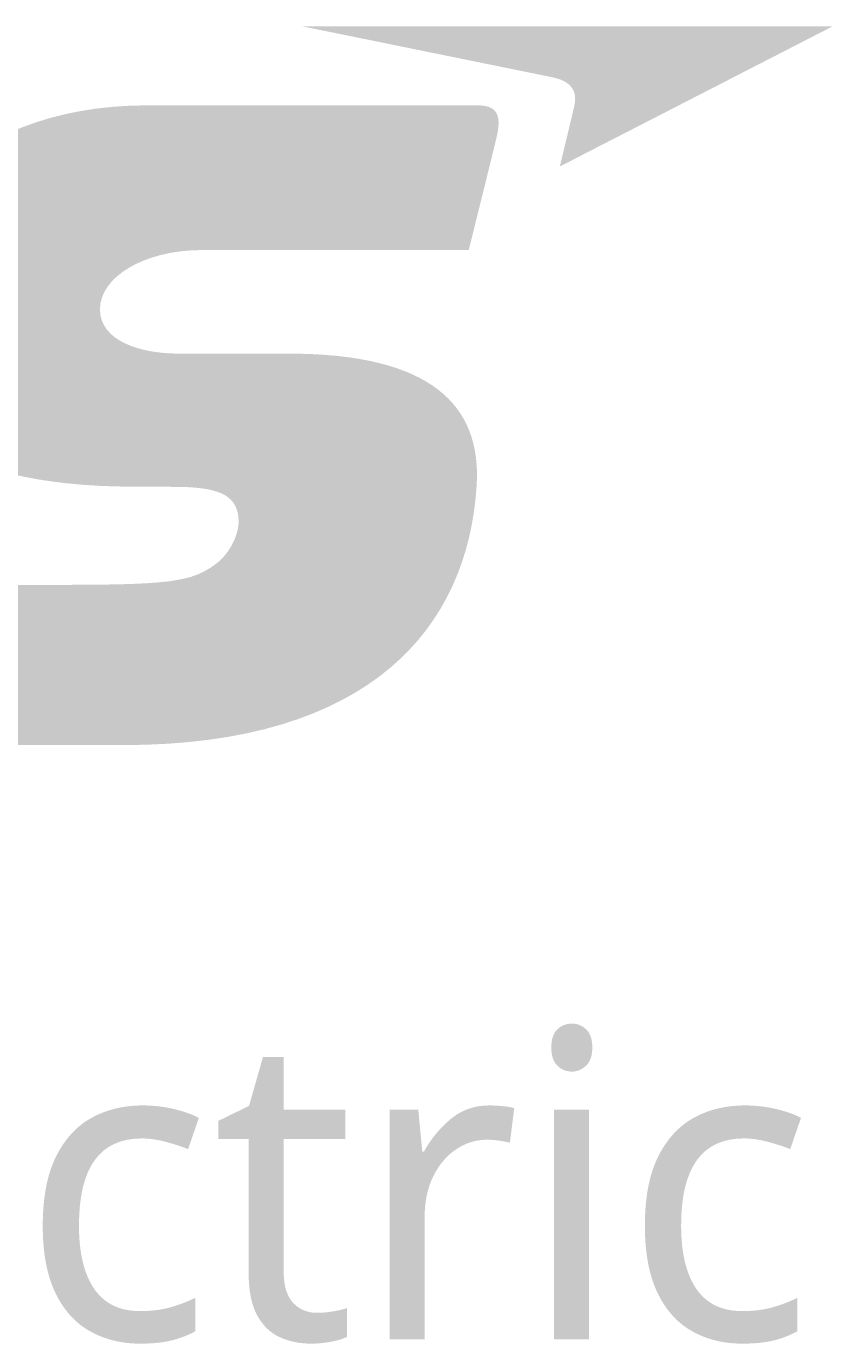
# Model space of a CAD drawing. Header units: millimetres. Extents: x 3355 to 129505, y 4600 to 34300.
# Drawn here: x 84400 to 85323, y 31233 to 32740 of the extents above; entities that cross this region are included whole.
import ezdxf
from ezdxf.enums import TextEntityAlignment as Align

# ---------------------------------------------------------------- set-up
doc = ezdxf.new("R2010")
doc.units = ezdxf.units.MM
doc.header["$LTSCALE"] = 800
doc.linetypes.add('CEN', pattern=[62, 60, -1, 0, -1])
for name, color, linetype in [('Layer 1', 7, 'Continuous'), ('XR-SHEET-TEXT', 3, 'Continuous'), ('XREF', 7, 'CEN')]:
    doc.layers.add(name, color=color, linetype=linetype)
doc.styles.add('맑은고딕', font='malgun.ttf')

# ---------------------------------------------------------------- blocks, each defined once
blk = doc.blocks.new('block 3')
at = {"true_color": 0xfa002d}
h = blk.add_hatch(color=240, dxfattribs=at)
h.dxf.hatch_style = 1
h.paths.add_polyline_path([(78.502, -138.227), (78.548, -138.204), (78.593, -138.181), (78.638, -138.158), (78.683, -138.135), (78.727, -138.112), (78.77, -138.09), (78.813, -138.068), (78.855, -138.046), (78.897, -138.025), (78.938, -138.004), (78.979, -137.983), (79.019, -137.962), (79.059, -137.942), (79.098, -137.922), (79.136, -137.902), (79.174, -137.883), (79.211, -137.863), (79.248, -137.845), (79.284, -137.826), (79.32, -137.808), (79.355, -137.79), (79.389, -137.772), (79.422, -137.755), (79.455, -137.738), (79.488, -137.721), (79.52, -137.705), (79.551, -137.689), (79.581, -137.674), (79.611, -137.658), (79.64, -137.643), (79.668, -137.629), (79.696, -137.615), (79.723, -137.601), (79.749, -137.587), (79.774, -137.574), (79.799, -137.562), (79.823, -137.549), (79.846, -137.537), (79.869, -137.526), (79.891, -137.515), (79.912, -137.504), (79.932, -137.493), (79.952, -137.483), (79.97, -137.474), (79.988, -137.465), (80.005, -137.456), (80.021, -137.447), (80.037, -137.439), (80.052, -137.432), (80.065, -137.425), (80.072, -137.421), (80.078, -137.418), (80.085, -137.415), (80.168, -137.372), (80.168, -137.372), (80.167, -137.372), (80.166, -137.372), (80.164, -137.372), (80.162, -137.372), (80.16, -137.372), (80.157, -137.372), (80.153, -137.372), (80.15, -137.372), (80.145, -137.372), (80.141, -137.372), (80.135, -137.372), (80.13, -137.372), (80.124, -137.372), (80.117, -137.372), (80.11, -137.372), (80.103, -137.372), (80.095, -137.372), (80.087, -137.372), (80.078, -137.372), (80.069, -137.372), (80.06, -137.372), (80.05, -137.372), (80.039, -137.372), (80.029, -137.372), (80.017, -137.372), (80.006, -137.372), (79.994, -137.372), (79.981, -137.372), (79.969, -137.372), (79.955, -137.372), (79.942, -137.372), (79.928, -137.372), (79.913, -137.372), (79.898, -137.372), (79.883, -137.372), (79.868, -137.372), (79.851, -137.372), (79.835, -137.372), (79.818, -137.372), (79.801, -137.372), (79.783, -137.372), (79.765, -137.372), (79.747, -137.372), (79.728, -137.372), (79.709, -137.372), (79.69, -137.372), (79.67, -137.372), (79.65, -137.372), (79.629, -137.372), (79.608, -137.372), (79.587, -137.372), (79.565, -137.372), (79.543, -137.372), (79.52, -137.372), (79.498, -137.372), (79.474, -137.372), (79.451, -137.372), (79.427, -137.372), (79.403, -137.372), (79.378, -137.372), (79.353, -137.372), (79.328, -137.372), (79.302, -137.372), (79.276, -137.372), (79.25, -137.372), (79.223, -137.372), (79.196, -137.372), (79.169, -137.372), (79.141, -137.372), (79.113, -137.372), (79.085, -137.372), (79.056, -137.372), (79.027, -137.372), (78.997, -137.372), (78.968, -137.372), (78.938, -137.372), (78.907, -137.372), (78.877, -137.372), (78.846, -137.372), (78.814, -137.372), (78.783, -137.372), (78.751, -137.372), (78.719, -137.372), (78.686, -137.372), (78.653, -137.372), (78.62, -137.372), (78.587, -137.372), (78.553, -137.372), (78.519, -137.372), (78.485, -137.372), (78.45, -137.372), (78.415, -137.372), (78.38, -137.372), (78.344, -137.372), (78.308, -137.372), (78.272, -137.372), (78.236, -137.372), (78.199, -137.372), (78.162, -137.372), (78.125, -137.372), (78.087, -137.372), (78.049, -137.372), (78.011, -137.372), (77.973, -137.372), (77.934, -137.372), (77.895, -137.372), (77.856, -137.372), (77.817, -137.372), (77.777, -137.372), (77.737, -137.372), (77.697, -137.372), (77.656, -137.372), (77.616, -137.372), (77.575, -137.372), (77.533, -137.372), (77.492, -137.372), (77.45, -137.372), (77.408, -137.372), (77.366, -137.372), (77.323, -137.372), (77.281, -137.372), (77.238, -137.372), (77.194, -137.372), (77.151, -137.372), (77.107, -137.372), (77.063, -137.372), (77.019, -137.372), (76.975, -137.372), (76.93, -137.372), (76.885, -137.372), (76.84, -137.372), (76.795, -137.372), (76.749, -137.372), (76.704, -137.372), (76.658, -137.372), (76.612, -137.372), (76.565, -137.372), (76.519, -137.372), (76.472, -137.372), (76.425, -137.372), (76.378, -137.372), (76.33, -137.372), (76.282, -137.372), (76.235, -137.372), (76.187, -137.372), (76.138, -137.372), (76.09, -137.372), (76.041, -137.372), (75.992, -137.372), (75.943, -137.372), (75.894, -137.372), (75.845, -137.372), (75.795, -137.372), (75.746, -137.372), (75.696, -137.372), (75.645, -137.372), (75.595, -137.372), (75.545, -137.372), (75.494, -137.372), (75.443, -137.372), (75.392, -137.372), (75.341, -137.372), (75.29, -137.372), (75.238, -137.372), (75.187, -137.372), (75.135, -137.372), (75.083, -137.372), (75.031, -137.372), (74.978, -137.372), (74.926, -137.372), (74.873, -137.372), (74.82, -137.372), (74.768, -137.372), (74.715, -137.372), (74.661, -137.372), (74.608, -137.372), (74.554, -137.372), (74.501, -137.372), (74.447, -137.372), (74.339, -137.372), (74.231, -137.372), (74.122, -137.372), (74.012, -137.372), (73.902, -137.372), (73.792, -137.372), (73.681, -137.372), (73.569, -137.372), (73.458, -137.372), (73.345, -137.372), (73.233, -137.372), (73.12, -137.372), (73.006, -137.372), (72.893, -137.372), (72.778, -137.372), (72.664, -137.372), (72.549, -137.372), (72.434, -137.372), (72.319, -137.372), (72.203, -137.372), (72.087, -137.372), (71.971, -137.372), (71.855, -137.372), (71.738, -137.372), (71.622, -137.372), (71.505, -137.372), (71.388, -137.372), (71.27, -137.372), (71.035, -137.372), (70.8, -137.372), (70.564, -137.372), (70.092, -137.372), (69.62, -137.372), (69.384, -137.372), (69.148, -137.372), (68.913, -137.372), (68.796, -137.372), (68.679, -137.372), (68.562, -137.372), (68.445, -137.372), (68.329, -137.372), (68.212, -137.372), (68.096, -137.372), (67.98, -137.372), (67.865, -137.372), (67.749, -137.372), (67.634, -137.372), (67.52, -137.372), (67.405, -137.372), (67.291, -137.372), (67.177, -137.372), (67.064, -137.372), (66.951, -137.372), (66.838, -137.372), (66.726, -137.372), (66.614, -137.372), (66.503, -137.372), (66.392, -137.372), (66.282, -137.372), (66.172, -137.372), (66.062, -137.372), (65.953, -137.372), (65.845, -137.372), (65.737, -137.372), (65.683, -137.372), (65.629, -137.372), (65.576, -137.372), (65.522, -137.372), (65.469, -137.372), (65.416, -137.372), (65.363, -137.372), (65.31, -137.372), (65.258, -137.372), (65.205, -137.372), (65.153, -137.372), (65.101, -137.372), (65.049, -137.372), (64.997, -137.372), (64.945, -137.372), (64.894, -137.372), (64.843, -137.372), (64.791, -137.372), (64.74, -137.372), (64.69, -137.372), (64.639, -137.372), (64.589, -137.372), (64.538, -137.372), (64.488, -137.372), (64.438, -137.372), (64.388, -137.372), (64.339, -137.372), (64.289, -137.372), (64.24, -137.372), (64.191, -137.372), (64.142, -137.372), (64.094, -137.372), (64.045, -137.372), (63.997, -137.372), (63.949, -137.372), (63.901, -137.372), (63.854, -137.372), (63.806, -137.372), (63.759, -137.372), (63.712, -137.372), (63.665, -137.372), (63.618, -137.372), (63.572, -137.372), (63.526, -137.372), (63.48, -137.372), (63.434, -137.372), (63.389, -137.372), (63.343, -137.372), (63.298, -137.372), (63.253, -137.372), (63.209, -137.372), (63.164, -137.372), (63.12, -137.372), (63.076, -137.372), (63.033, -137.372), (62.989, -137.372), (62.946, -137.372), (62.903, -137.372), (62.86, -137.372), (62.818, -137.372), (62.775, -137.372), (62.733, -137.372), (62.692, -137.372), (62.65, -137.372), (62.609, -137.372), (62.568, -137.372), (62.527, -137.372), (62.487, -137.372), (62.446, -137.372), (62.406, -137.372), (62.367, -137.372), (62.327, -137.372), (62.288, -137.372), (62.249, -137.372), (62.211, -137.372), (62.172, -137.372), (62.134, -137.372), (62.096, -137.372), (62.059, -137.372), (62.022, -137.372), (61.985, -137.372), (61.948, -137.372), (61.912, -137.372), (61.875, -137.372), (61.84, -137.372), (61.804, -137.372), (61.769, -137.372), (61.734, -137.372), (61.699, -137.372), (61.665, -137.372), (61.631, -137.372), (61.597, -137.372), (61.563, -137.372), (61.53, -137.372), (61.497, -137.372), (61.465, -137.372), (61.433, -137.372), (61.401, -137.372), (61.369, -137.372), (61.338, -137.372), (61.307, -137.372), (61.276, -137.372), (61.246, -137.372), (61.216, -137.372), (61.186, -137.372), (61.157, -137.372), (61.128, -137.372), (61.099, -137.372), (61.071, -137.372), (61.043, -137.372), (61.015, -137.372), (60.988, -137.372), (60.961, -137.372), (60.934, -137.372), (60.908, -137.372), (60.882, -137.372), (60.856, -137.372), (60.831, -137.372), (60.806, -137.372), (60.781, -137.372), (60.757, -137.372), (60.733, -137.372), (60.709, -137.372), (60.686, -137.372), (60.663, -137.372), (60.641, -137.372), (60.619, -137.372), (60.597, -137.372), (60.576, -137.372), (60.555, -137.372), (60.534, -137.372), (60.514, -137.372), (60.494, -137.372), (60.474, -137.372), (60.455, -137.372), (60.437, -137.372), (60.418, -137.372), (60.4, -137.372), (60.383, -137.372), (60.365, -137.372), (60.349, -137.372), (60.332, -137.372), (60.316, -137.372), (60.3, -137.372), (60.285, -137.372), (60.27, -137.372), (60.256, -137.372), (60.242, -137.372), (60.228, -137.372), (60.215, -137.372), (60.202, -137.372), (60.19, -137.372), (60.178, -137.372), (60.166, -137.372), (60.155, -137.372), (60.144, -137.372), (60.134, -137.372), (60.124, -137.372), (60.115, -137.372), (60.016, -137.372), (60.016, -137.372), (60.017, -137.373), (60.019, -137.373), (60.022, -137.373), (60.025, -137.374), (60.03, -137.375), (60.035, -137.376), (60.041, -137.377), (60.047, -137.379), (60.055, -137.38), (60.063, -137.382), (60.071, -137.384), (60.081, -137.386), (60.091, -137.388), (60.102, -137.39), (60.114, -137.392), (60.126, -137.395), (60.139, -137.397), (60.153, -137.4), (60.167, -137.403), (60.183, -137.406), (60.198, -137.409), (60.215, -137.413), (60.232, -137.416), (60.25, -137.42), (60.268, -137.424), (60.287, -137.428), (60.307, -137.432), (60.327, -137.436), (60.348, -137.44), (60.37, -137.444), (60.392, -137.449), (60.415, -137.454), (60.438, -137.458), (60.462, -137.463), (60.487, -137.468), (60.512, -137.473), (60.538, -137.479), (60.564, -137.484), (60.591, -137.489), (60.619, -137.495), (60.647, -137.501), (60.675, -137.507), (60.704, -137.512), (60.734, -137.519), (60.764, -137.525), (60.795, -137.531), (60.826, -137.537), (60.858, -137.544), (60.89, -137.55), (60.923, -137.557), (60.956, -137.564), (60.99, -137.571), (61.024, -137.578), (61.059, -137.585), (61.094, -137.592), (61.129, -137.599), (61.166, -137.606), (61.202, -137.614), (61.239, -137.621), (61.276, -137.629), (61.314, -137.637), (61.353, -137.645), (61.391, -137.652), (61.43, -137.66), (61.47, -137.668), (61.51, -137.677), (61.55, -137.685), (61.591, -137.693), (61.632, -137.701), (61.674, -137.71), (61.716, -137.718), (61.758, -137.727), (61.8, -137.736), (61.843, -137.744), (61.887, -137.753), (61.93, -137.762), (61.974, -137.771), (62.019, -137.78), (62.063, -137.789), (62.108, -137.798), (62.154, -137.808), (62.199, -137.817), (62.245, -137.826), (62.338, -137.845), (62.432, -137.864), (62.527, -137.884), (62.623, -137.903), (62.72, -137.923), (62.818, -137.943), (62.917, -137.963), (63.016, -137.983), (63.117, -138.004), (63.218, -138.024), (63.32, -138.045), (63.423, -138.066), (63.526, -138.087), (63.63, -138.108), (63.735, -138.13), (63.84, -138.151), (63.945, -138.172), (64.051, -138.194), (64.263, -138.237), (64.476, -138.281), (64.904, -138.368), (65.118, -138.411), (65.331, -138.455), (65.544, -138.498), (65.649, -138.519), (65.755, -138.541), (65.859, -138.562), (65.964, -138.583), (66.068, -138.605), (66.171, -138.626), (66.274, -138.647), (66.376, -138.667), (66.477, -138.688), (66.577, -138.708), (66.677, -138.729), (66.776, -138.749), (66.874, -138.769), (66.971, -138.788), (67.067, -138.808), (67.162, -138.827), (67.256, -138.846), (67.348, -138.865), (67.394, -138.875), (67.44, -138.884), (67.485, -138.893), (67.53, -138.902), (67.575, -138.911), (67.619, -138.92), (67.663, -138.929), (67.707, -138.938), (67.75, -138.947), (67.793, -138.956), (67.835, -138.964), (67.878, -138.973), (67.92, -138.981), (67.961, -138.99), (68.002, -138.998), (68.043, -139.007), (68.083, -139.015), (68.123, -139.023), (68.163, -139.031), (68.202, -139.039), (68.24, -139.047), (68.279, -139.055), (68.316, -139.062), (68.354, -139.07), (68.391, -139.077), (68.427, -139.085), (68.463, -139.092), (68.499, -139.099), (68.534, -139.106), (68.569, -139.114), (68.603, -139.12), (68.636, -139.127), (68.67, -139.134), (68.702, -139.141), (68.735, -139.147), (68.766, -139.154), (68.797, -139.16), (68.828, -139.166), (68.858, -139.172), (68.888, -139.178), (68.917, -139.184), (68.945, -139.19), (68.973, -139.196), (69.001, -139.201), (69.028, -139.207), (69.054, -139.212), (69.08, -139.217), (69.105, -139.223), (69.129, -139.228), (69.153, -139.232), (69.177, -139.237), (69.199, -139.242), (69.222, -139.246), (69.243, -139.251), (69.264, -139.255), (69.284, -139.259), (69.304, -139.263), (69.323, -139.267), (69.341, -139.271), (69.359, -139.274), (69.376, -139.278), (69.393, -139.281), (69.408, -139.284), (69.424, -139.287), (69.438, -139.29), (69.489, -139.3), (69.499, -139.303), (69.51, -139.305), (69.519, -139.307), (69.658, -139.339), (69.784, -139.378), (69.896, -139.422), (69.996, -139.472), (70.083, -139.527), (70.195, -139.616), (70.299, -139.756), (70.362, -139.914), (70.38, -140.046), (70.383, -140.138), (70.377, -140.232), (70.364, -140.331), (70.343, -140.433), (70.33, -140.485), (70.323, -140.514), (70.316, -140.544), (70.301, -140.609), (70.284, -140.679), (70.266, -140.755), (70.247, -140.835), (70.227, -140.918), (70.206, -141.006), (70.184, -141.096), (70.162, -141.188), (70.117, -141.377), (70.071, -141.569), (70.025, -141.759), (70.003, -141.852), (69.981, -141.943), (69.96, -142.031), (69.94, -142.117), (69.92, -142.198), (69.901, -142.275), (69.884, -142.348), (69.868, -142.415), (69.86, -142.446), (69.853, -142.476), (69.846, -142.504), (69.84, -142.531), (69.834, -142.556), (69.829, -142.579), (69.823, -142.6), (69.801, -142.695), (69.801, -142.695), (69.801, -142.695), (69.802, -142.695), (69.803, -142.694), (69.804, -142.694), (69.805, -142.693), (69.806, -142.692), (69.808, -142.691), (69.81, -142.69), (69.812, -142.689), (69.815, -142.688), (69.817, -142.687), (69.82, -142.685), (69.823, -142.684), (69.827, -142.682), (69.83, -142.68), (69.834, -142.678), (69.838, -142.676), (69.842, -142.674), (69.847, -142.672), (69.852, -142.669), (69.856, -142.667), (69.862, -142.664), (69.867, -142.661), (69.872, -142.658), (69.878, -142.656), (69.884, -142.652), (69.89, -142.649), (69.897, -142.646), (69.903, -142.643), (69.917, -142.636), (69.932, -142.628), (69.947, -142.62), (69.963, -142.612), (69.981, -142.603), (69.998, -142.594), (70.017, -142.584), (70.037, -142.574), (70.057, -142.564), (70.078, -142.553), (70.1, -142.542), (70.122, -142.53), (70.146, -142.518), (70.17, -142.506), (70.194, -142.493), (70.22, -142.48), (70.246, -142.467), (70.273, -142.453), (70.301, -142.439), (70.329, -142.424), (70.358, -142.409), (70.388, -142.394), (70.418, -142.378), (70.449, -142.362), (70.481, -142.346), (70.513, -142.329), (70.546, -142.313), (70.58, -142.295), (70.614, -142.278), (70.649, -142.26), (70.685, -142.241), (70.721, -142.223), (70.757, -142.204), (70.795, -142.185), (70.833, -142.165), (70.871, -142.146), (70.91, -142.126), (70.95, -142.105), (70.99, -142.085), (71.031, -142.064), (71.072, -142.043), (71.114, -142.021), (71.156, -141.999), (71.199, -141.977), (71.242, -141.955), (71.286, -141.933), (71.33, -141.91), (71.375, -141.887), (71.421, -141.864), (71.466, -141.84), (71.513, -141.816), (71.559, -141.792), (71.607, -141.768), (71.654, -141.744), (71.702, -141.719), (71.751, -141.694), (71.8, -141.669), (71.849, -141.644), (71.899, -141.618), (71.949, -141.592), (71.999, -141.566), (72.05, -141.54), (72.102, -141.514), (72.153, -141.487), (72.205, -141.461), (72.258, -141.434), (72.31, -141.407), (72.363, -141.379), (72.417, -141.352), (72.471, -141.324), (72.525, -141.297), (72.579, -141.269), (72.634, -141.241), (72.689, -141.213), (72.744, -141.184), (72.799, -141.156), (72.855, -141.127), (72.911, -141.098), (72.968, -141.069), (73.024, -141.04), (73.081, -141.011), (73.138, -140.982), (73.195, -140.952), (73.253, -140.923), (73.311, -140.893), (73.427, -140.834), (73.544, -140.774), (73.661, -140.713), (73.779, -140.652), (73.898, -140.591), (74.017, -140.53), (74.137, -140.469), (74.258, -140.407), (74.378, -140.345), (74.499, -140.283), (74.741, -140.158), (74.984, -140.034), (75.227, -139.909), (75.47, -139.785), (75.591, -139.722), (75.711, -139.661), (75.831, -139.599), (75.951, -139.537), (76.071, -139.476), (76.189, -139.415), (76.308, -139.354), (76.425, -139.294), (76.542, -139.234), (76.658, -139.174), (76.716, -139.145), (76.773, -139.115), (76.831, -139.086), (76.888, -139.056), (76.945, -139.027), (77.001, -138.998), (77.057, -138.969), (77.114, -138.941), (77.169, -138.912), (77.225, -138.883), (77.28, -138.855), (77.335, -138.827), (77.39, -138.799), (77.444, -138.771), (77.498, -138.743), (77.552, -138.715), (77.605, -138.688), (77.658, -138.661), (77.711, -138.634), (77.763, -138.607), (77.816, -138.58), (77.867, -138.554), (77.918, -138.527), (77.969, -138.501), (78.02, -138.475), (78.07, -138.449), (78.12, -138.424), (78.169, -138.399), (78.218, -138.373), (78.267, -138.349), (78.315, -138.324), (78.362, -138.299), (78.409, -138.275), (78.456, -138.251)])
at = {"layer": 'Layer 1', "true_color": 0xe5003e}
h = blk.add_hatch(color=240, dxfattribs=at)
h.dxf.hatch_style = 2
edge = h.paths.add_edge_path()
edge.add_spline(control_points=[(69.801, -142.695), (69.801, -142.695), (80.168, -137.372), (80.168, -137.372), (80.168, -137.372), (60.016, -137.372), (60.016, -137.372), (60.016, -137.372), (68.743, -139.15), (69.519, -139.307), (70.3, -139.465), (70.476, -139.881), (70.343, -140.433), (70.219, -140.953), (69.801, -142.695), (69.801, -142.695)], knot_values=[0, 0, 0, 0, 0.352778, 0.352778, 0.352778, 0.705556, 0.705556, 0.705556, 1.058333, 1.058333, 1.058333, 1.411111, 1.411111, 1.411111, 1.763889, 1.763889, 1.763889, 1.763889], degree=3, periodic=0)
edge.add_line((69.801, -142.695), (69.801, -142.695))
at = {"layer": 'Layer 1', "true_color": 0x003377}
h = blk.add_hatch(color=156, dxfattribs=at)
h.dxf.hatch_style = 2
edge = h.paths.add_edge_path()
edge.add_spline(control_points=[(66.657, -140.373), (66.657, -140.373), (54.135, -140.373), (54.135, -140.373), (46.863, -140.373), (43.599, -145.238), (43.599, -148.707), (43.599, -152.18), (46.396, -154.855), (53.618, -154.855), (53.618, -154.855), (55.094, -154.862), (55.094, -154.862), (56.686, -154.862), (57.572, -155.085), (57.596, -156.15), (57.605, -156.735), (57.207, -157.419), (56.776, -157.754), (55.805, -158.505), (54.948, -158.585), (50.379, -158.585), (50.379, -158.585), (27.837, -158.585), (27.837, -158.585), (27.837, -158.585), (32.192, -140.396), (32.192, -140.396), (32.192, -140.396), (24.66, -140.396), (24.66, -140.396), (24.156, -140.396), (23.968, -140.542), (23.82, -141.14), (23.82, -141.14), (19.69, -158.187), (19.69, -158.187), (18.912, -161.577), (20.661, -164.677), (24.563, -164.677), (24.563, -164.677), (34.903, -164.677), (34.903, -164.677), (37.522, -164.677), (41.027, -161.816), (42.45, -159.175), (42.529, -159.028), (42.578, -158.935), (42.637, -158.816), (42.637, -158.816), (42.668, -158.778), (42.675, -158.831), (42.675, -158.831), (42.675, -158.832), (42.675, -158.832), (42.45, -159.782), (41.657, -163.139), (41.529, -163.687), (41.364, -164.4), (41.734, -164.67), (42.077, -164.67), (42.077, -164.67), (53.201, -164.67), (53.201, -164.67), (62.636, -164.67), (66.315, -160.18), (66.641, -154.79), (66.821, -151.76), (64.905, -149.802), (59.485, -149.802), (59.485, -149.802), (55.324, -149.802), (55.324, -149.802), (53.843, -149.802), (52.326, -149.317), (52.326, -148.115), (52.326, -146.912), (53.976, -145.869), (56.209, -145.869), (56.209, -145.869), (66.338, -145.869), (66.338, -145.869), (66.338, -145.869), (67.225, -142.321), (67.399, -141.578), (67.618, -140.645), (67.339, -140.373), (66.657, -140.373)], knot_values=[0, 0, 0, 0, 0.352778, 0.352778, 0.352778, 0.705556, 0.705556, 0.705556, 1.058333, 1.058333, 1.058333, 1.411111, 1.411111, 1.411111, 1.763889, 1.763889, 1.763889, 2.116667, 2.116667, 2.116667, 2.469444, 2.469444, 2.469444, 2.822222, 2.822222, 2.822222, 3.175, 3.175, 3.175, 3.527778, 3.527778, 3.527778, 3.880556, 3.880556, 3.880556, 4.233333, 4.233333, 4.233333, 4.586111, 4.586111, 4.586111, 4.938889, 4.938889, 4.938889, 5.291667, 5.291667, 5.291667, 5.644444, 5.644444, 5.644444, 5.997222, 5.997222, 5.997222, 6.35, 6.35, 6.35, 6.702778, 6.702778, 6.702778, 7.055556, 7.055556, 7.055556, 7.408333, 7.408333, 7.408333, 7.761111, 7.761111, 7.761111, 8.113889, 8.113889, 8.113889, 8.466667, 8.466667, 8.466667, 8.819444, 8.819444, 8.819444, 9.172222, 9.172222, 9.172222, 9.525, 9.525, 9.525, 9.877778, 9.877778, 9.877778, 10.230556, 10.230556, 10.230556, 10.230556], degree=3, periodic=0)
edge.add_line((66.657, -140.373), (66.657, -140.373))
blk = doc.blocks.new('XR-FORM-EE', base_point=(461, 408.4))
at = {"layer": 'Layer 1', "xscale": 120.5043425272047, "yscale": 120.5043425272047, "zscale": 120.5043425272047}
blk.add_blockref('block 3', (150012.3, 129111.7), dxfattribs=at)
at = {"layer": 'XR-SHEET-TEXT', "color": 3, "style": '맑은고딕'}
blk.add_text('LS Electric', height=1400, dxfattribs=at).set_placement((155300, 107248.5), align=Align.MIDDLE_CENTER)

msp = doc.modelspace()

# ---------------------------------------------------------------- block references
at = {"layer": 'XREF', "xscale": 0.25, "yscale": 0.25, "zscale": 0.25}
msp.add_blockref('XR-FORM-EE', (45519.85398, 4702.54534), dxfattribs=at)

doc.saveas('drawing.dxf')
